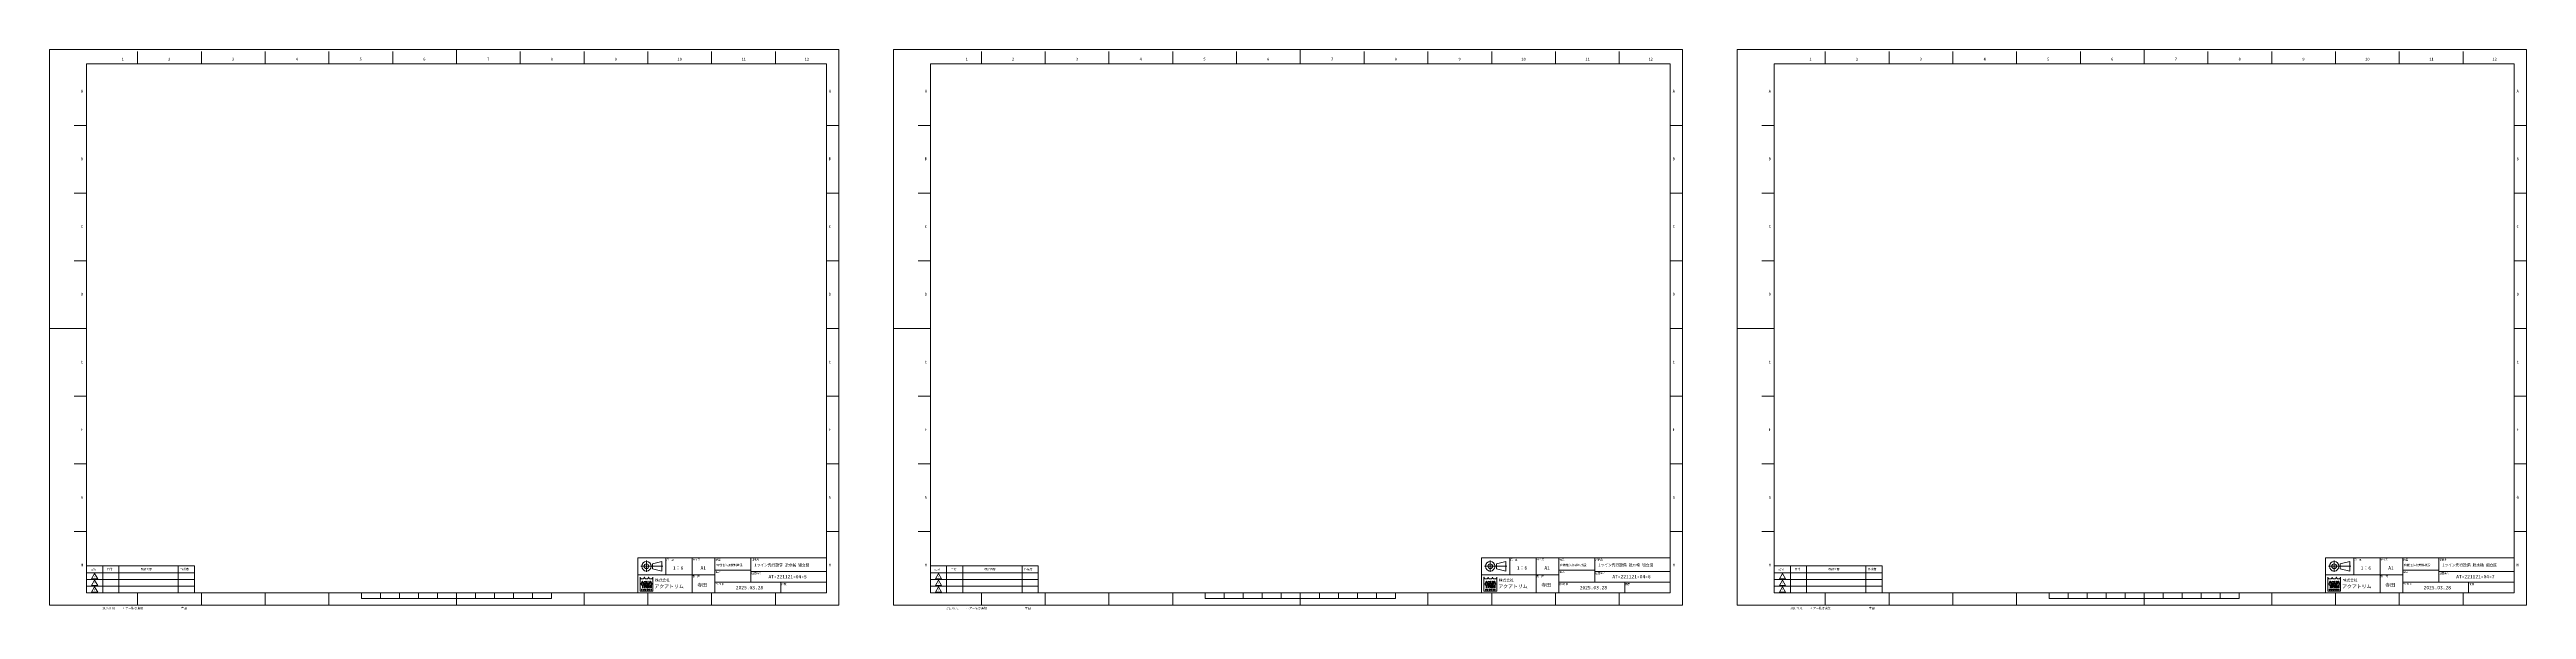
# Model space of a CAD drawing. Units: millimetres at full size. Extents: x -32787 to 32787, y -11878 to 14562.
# Drawn here: x 1551 to 17148, y -11517 to -7993 of the extents above; entities that cross this region are included whole.
import ezdxf
from ezdxf.enums import TextEntityAlignment as Align

# ---------------------------------------------------------------- set-up
doc = ezdxf.new("R2010")
doc.units = ezdxf.units.MM
doc.header["$LTSCALE"] = 9.6
doc.layers.add('0-0_90_FRAME', color=2, linetype='Continuous', lineweight=9)
doc.layers.add('0-1_91_BLANK', color=6, linetype='Continuous', lineweight=9)
doc.styles.add('ＭＳ ゴシック', font='')
doc.styles.add('ＭＳ Ｐゴシック', font='')
doc.styles.get('ＭＳ ゴシック').set_extended_font_data('MS Gothic')
doc.styles.get('ＭＳ Ｐゴシック').set_extended_font_data('MS PGothic')

msp = doc.modelspace()

# ---------------------------------------------------------------- linework, layer by layer
at = {"layer": '0-0_90_FRAME'}
for p, q in [((2105.718, -8082.643), (2105.718, -8004.871)), ((2507.318, -8082.643), (2507.318, -8004.871)), ((2908.919, -8082.643), (2908.919, -8004.871)), ((3310.519, -8082.643), (3310.519, -8004.871)), ((3712.119, -8082.643), (3712.119, -8004.871)), ((4515.32, -8082.643), (4515.32, -8004.871)), ((4916.921, -8082.643), (4916.921, -8004.871)), ((5318.521, -8082.643), (5318.521, -8004.871)), ((5720.122, -8082.643), (5720.122, -8004.871)), ((6121.722, -8082.643), (6121.722, -8004.871)), ((7419.381, -8082.643), (7419.381, -8004.871)), ((7820.982, -8082.643), (7820.982, -8004.871)), ((8222.582, -8082.643), (8222.582, -8004.871)), ((8624.183, -8082.643), (8624.183, -8004.871)), ((9025.783, -8082.643), (9025.783, -8004.871)), ((9828.984, -8082.643), (9828.984, -8004.871)), ((10230.584, -8082.643), (10230.584, -8004.871)), ((10632.185, -8082.643), (10632.185, -8004.871)), ((11033.785, -8082.643), (11033.785, -8004.871)), ((11435.386, -8082.643), (11435.386, -8004.871)), ((12733.045, -8082.643), (12733.045, -8004.871)), ((13134.645, -8082.643), (13134.645, -8004.871)), ((13536.246, -8082.643), (13536.246, -8004.871)), ((13937.846, -8082.643), (13937.846, -8004.871)), ((14339.447, -8082.643), (14339.447, -8004.871)), ((15142.647, -8082.643), (15142.647, -8004.871)), ((15544.248, -8082.643), (15544.248, -8004.871)), ((15945.848, -8082.643), (15945.848, -8004.871)), ((16347.449, -8082.643), (16347.449, -8004.871)), ((16749.049, -8082.643), (16749.049, -8004.871)), ((1784.541, -8469.855), (1706.769, -8469.855)), ((6520.671, -8469.855), (6442.899, -8469.855)), ((7098.204, -8469.855), (7020.433, -8469.855)), ((11834.334, -8469.855), (11756.563, -8469.855)), ((12411.868, -8469.855), (12334.096, -8469.855)), ((17147.998, -8469.855), (17070.226, -8469.855)), ((1784.541, -8895.838), (1706.769, -8895.838)), ((6520.671, -8895.838), (6442.899, -8895.838)), ((7098.204, -8895.838), (7020.433, -8895.838)), ((11834.334, -8895.838), (11756.563, -8895.838)), ((12411.868, -8895.838), (12334.096, -8895.838)), ((17147.998, -8895.838), (17070.226, -8895.838)), ((1784.541, -9321.821), (1706.769, -9321.821)), ((6520.671, -9321.821), (6442.899, -9321.821)), ((7098.204, -9321.821), (7020.433, -9321.821)), ((11834.334, -9321.821), (11756.563, -9321.821)), ((12411.868, -9321.821), (12334.096, -9321.821)), ((17147.998, -9321.821), (17070.226, -9321.821)), ((1784.541, -10173.788), (1706.769, -10173.788)), ((6520.671, -10173.788), (6442.899, -10173.788)), ((7098.204, -10173.788), (7020.433, -10173.788)), ((11834.334, -10173.788), (11756.563, -10173.788)), ((12411.868, -10173.788), (12334.096, -10173.788)), ((17147.998, -10173.788), (17070.226, -10173.788)), ((1784.541, -10599.771), (1706.769, -10599.771)), ((6520.671, -10599.771), (6442.899, -10599.771)), ((7098.204, -10599.771), (7020.433, -10599.771)), ((11834.334, -10599.771), (11756.563, -10599.771)), ((12411.868, -10599.771), (12334.096, -10599.771)), ((17147.998, -10599.771), (17070.226, -10599.771)), ((1784.541, -11025.754), (1706.769, -11025.754)), ((6520.671, -11025.754), (6442.899, -11025.754)), ((7098.204, -11025.754), (7020.433, -11025.754)), ((11834.334, -11025.754), (11756.563, -11025.754)), ((12411.868, -11025.754), (12334.096, -11025.754)), ((17147.998, -11025.754), (17070.226, -11025.754)), ((5275.718, -11357.055), (5275.718, -11356.963)), ((5275.718, -11357.055), (5279.167, -11357.055)), ((5278.211, -11360.898), (5293.965, -11360.898)), ((5278.211, -11360.898), (5278.211, -11363.587)), ((5278.211, -11363.587), (5283.974, -11363.587)), ((5279.167, -11357.055), (5284.556, -11341.923)), ((5281.048, -11351.99), (5282.087, -11349.07)), ((5281.048, -11351.99), (5288.141, -11351.99)), ((5282.087, -11349.07), (5287.101, -11349.07)), ((5282.963, -11337.843), (5286.149, -11337.843)), ((5284.359, -11380.11), (5284.359, -11363.972)), ((5284.359, -11380.11), (5287.817, -11380.11)), ((5287.101, -11349.07), (5284.556, -11341.923)), ((5293.393, -11356.963), (5286.149, -11337.843)), ((5287.817, -11380.11), (5287.817, -11363.972)), ((5288.201, -11363.587), (5293.965, -11363.587)), ((5292.574, -11346.297), (5292.574, -11348.602)), ((5293.393, -11357.055), (5293.393, -11356.963)), ((5293.965, -11360.898), (5293.965, -11363.587)), ((5295.776, -11346.523), (5295.776, -11348.367)), ((5296.155, -11360.898), (5296.155, -11380.11)), ((5296.155, -11360.898), (5304.992, -11360.898)), ((5299.613, -11363.587), (5305.453, -11363.587)), ((5299.728, -11371.005), (5299.728, -11368.316)), ((5299.728, -11368.316), (5305.453, -11368.316)), ((5299.728, -11371.005), (5303.501, -11371.005)), ((5302.156, -11351.962), (5303.858, -11350.155)), ((5302.156, -11351.962), (5303.725, -11353.489)), ((5303.858, -11350.155), (5310.974, -11356.019)), ((5304.927, -11371.968), (5307.852, -11380.11)), ((5305.909, -11351.754), (5308.385, -11353.794)), ((5306.079, -11355.78), (5308.751, -11358.38)), ((5307.046, -11346.523), (5307.046, -11348.367)), ((5307.852, -11380.11), (5311.579, -11380.11)), ((5308.268, -11371.849), (5311.579, -11379.956)), ((5308.751, -11358.38), (5310.974, -11356.019)), ((5310.249, -11346.297), (5310.249, -11348.602)), ((5311.579, -11379.956), (5311.579, -11380.11)), ((5312.025, -11349.297), (5312.025, -11337.843)), ((5315.483, -11337.843), (5312.025, -11337.843)), ((5314.493, -11360.898), (5318.719, -11360.898)), ((5314.493, -11360.898), (5314.493, -11363.587)), ((5314.493, -11380.11), (5314.493, -11377.42)), ((5314.877, -11377.036), (5314.877, -11363.972)), ((5315.483, -11348.602), (5315.483, -11337.843)), ((5318.335, -11377.036), (5318.335, -11363.972)), ((5318.719, -11360.898), (5318.719, -11363.587)), ((5320.67, -11357.055), (5319.517, -11357.055)), ((5322.181, -11360.898), (5327.199, -11360.898)), ((5330.058, -11380.11), (5325.636, -11366.661)), ((5331.787, -11374.851), (5327.199, -11360.898)), ((5327.968, -11357.055), (5327.968, -11356.963)), ((5327.968, -11357.055), (5331.417, -11357.055)), ((5328.163, -11349.297), (5328.163, -11337.843)), ((5330.058, -11380.11), (5333.516, -11380.11)), ((5331.417, -11357.055), (5336.806, -11341.923)), ((5331.787, -11374.851), (5336.375, -11360.898)), ((5333.298, -11351.99), (5334.337, -11349.07)), ((5333.298, -11351.99), (5340.391, -11351.99)), ((5333.516, -11380.11), (5337.938, -11366.661)), ((5334.337, -11349.07), (5339.351, -11349.07)), ((5335.213, -11337.843), (5338.399, -11337.843)), ((5341.396, -11360.898), (5336.375, -11360.898)), ((5339.351, -11349.07), (5336.806, -11341.923)), ((5345.643, -11356.963), (5338.399, -11337.843)), ((5345.643, -11357.055), (5345.643, -11356.963)), ((10589.382, -11357.055), (10589.382, -11356.963)), ((10589.382, -11357.055), (10592.831, -11357.055)), ((10591.874, -11360.898), (10607.628, -11360.898)), ((10591.874, -11360.898), (10591.874, -11363.587)), ((10591.874, -11363.587), (10597.638, -11363.587)), ((10592.831, -11357.055), (10598.219, -11341.923)), ((10594.711, -11351.99), (10595.751, -11349.07)), ((10594.711, -11351.99), (10601.804, -11351.99)), ((10595.751, -11349.07), (10600.764, -11349.07)), ((10596.626, -11337.843), (10599.812, -11337.843)), ((10598.022, -11380.11), (10598.022, -11363.972)), ((10598.022, -11380.11), (10601.48, -11380.11)), ((10600.764, -11349.07), (10598.219, -11341.923)), ((10607.057, -11356.963), (10599.812, -11337.843)), ((10601.48, -11380.11), (10601.48, -11363.972)), ((10601.865, -11363.587), (10607.628, -11363.587)), ((10606.237, -11346.297), (10606.237, -11348.602)), ((10607.057, -11357.055), (10607.057, -11356.963)), ((10607.628, -11360.898), (10607.628, -11363.587)), ((10609.44, -11346.523), (10609.44, -11348.367)), ((10609.818, -11360.898), (10609.818, -11380.11)), ((10609.818, -11360.898), (10618.656, -11360.898)), ((10613.276, -11363.587), (10619.117, -11363.587)), ((10613.392, -11371.005), (10613.392, -11368.316)), ((10613.392, -11368.316), (10619.117, -11368.316)), ((10613.392, -11371.005), (10617.165, -11371.005)), ((10615.82, -11351.962), (10617.522, -11350.155)), ((10615.82, -11351.962), (10617.388, -11353.489)), ((10617.522, -11350.155), (10624.638, -11356.019)), ((10618.59, -11371.968), (10621.515, -11380.11)), ((10619.573, -11351.754), (10622.049, -11353.794)), ((10619.743, -11355.78), (10622.414, -11358.38)), ((10620.71, -11346.523), (10620.71, -11348.367)), ((10621.515, -11380.11), (10625.242, -11380.11)), ((10621.932, -11371.849), (10625.242, -11379.956)), ((10622.414, -11358.38), (10624.638, -11356.019)), ((10623.912, -11346.297), (10623.912, -11348.602)), ((10625.242, -11379.956), (10625.242, -11380.11)), ((10625.688, -11349.297), (10625.688, -11337.843)), ((10629.147, -11337.843), (10625.688, -11337.843)), ((10628.156, -11360.898), (10632.383, -11360.898)), ((10628.156, -11360.898), (10628.156, -11363.587)), ((10628.156, -11380.11), (10628.156, -11377.42)), ((10628.54, -11377.036), (10628.54, -11363.972)), ((10629.147, -11348.602), (10629.147, -11337.843)), ((10631.999, -11377.036), (10631.999, -11363.972)), ((10632.383, -11360.898), (10632.383, -11363.587)), ((10634.334, -11357.055), (10633.181, -11357.055)), ((10635.845, -11360.898), (10640.863, -11360.898)), ((10643.722, -11380.11), (10639.3, -11366.661)), ((10645.451, -11374.851), (10640.863, -11360.898)), ((10641.632, -11357.055), (10641.632, -11356.963)), ((10641.632, -11357.055), (10645.081, -11357.055)), ((10641.826, -11349.297), (10641.826, -11337.843)), ((10643.722, -11380.11), (10647.18, -11380.11)), ((10645.081, -11357.055), (10650.469, -11341.923)), ((10645.451, -11374.851), (10650.039, -11360.898)), ((10646.961, -11351.99), (10648.001, -11349.07)), ((10646.961, -11351.99), (10654.054, -11351.99)), ((10647.18, -11380.11), (10651.602, -11366.661)), ((10648.001, -11349.07), (10653.014, -11349.07)), ((10648.876, -11337.843), (10652.062, -11337.843)), ((10655.06, -11360.898), (10650.039, -11360.898)), ((10653.014, -11349.07), (10650.469, -11341.923)), ((10659.307, -11356.963), (10652.062, -11337.843)), ((10659.307, -11357.055), (10659.307, -11356.963)), ((15903.045, -11357.055), (15903.045, -11356.963)), ((15903.045, -11357.055), (15906.494, -11357.055)), ((15905.538, -11360.898), (15921.292, -11360.898)), ((15905.538, -11360.898), (15905.538, -11363.587)), ((15905.538, -11363.587), (15911.301, -11363.587)), ((15906.494, -11357.055), (15911.883, -11341.923)), ((15908.375, -11351.99), (15909.414, -11349.07)), ((15908.375, -11351.99), (15915.468, -11351.99)), ((15909.414, -11349.07), (15914.428, -11349.07)), ((15910.29, -11337.843), (15913.476, -11337.843)), ((15911.686, -11380.11), (15911.686, -11363.972)), ((15911.686, -11380.11), (15915.144, -11380.11)), ((15914.428, -11349.07), (15911.883, -11341.923)), ((15920.72, -11356.963), (15913.476, -11337.843)), ((15915.144, -11380.11), (15915.144, -11363.972)), ((15915.528, -11363.587), (15921.292, -11363.587)), ((15919.901, -11346.297), (15919.901, -11348.602)), ((15920.72, -11357.055), (15920.72, -11356.963)), ((15921.292, -11360.898), (15921.292, -11363.587)), ((15923.103, -11346.523), (15923.103, -11348.367)), ((15923.482, -11360.898), (15923.482, -11380.11)), ((15923.482, -11360.898), (15932.319, -11360.898)), ((15926.94, -11363.587), (15932.78, -11363.587)), ((15927.055, -11371.005), (15927.055, -11368.316)), ((15927.055, -11368.316), (15932.78, -11368.316)), ((15927.055, -11371.005), (15930.828, -11371.005)), ((15929.483, -11351.962), (15931.185, -11350.155)), ((15929.483, -11351.962), (15931.052, -11353.489)), ((15931.185, -11350.155), (15938.301, -11356.019)), ((15932.254, -11371.968), (15935.179, -11380.11)), ((15933.236, -11351.754), (15935.712, -11353.794)), ((15933.406, -11355.78), (15936.078, -11358.38)), ((15934.373, -11346.523), (15934.373, -11348.367)), ((15935.179, -11380.11), (15938.906, -11380.11)), ((15935.595, -11371.849), (15938.906, -11379.956)), ((15936.078, -11358.38), (15938.301, -11356.019)), ((15937.576, -11346.297), (15937.576, -11348.602)), ((15938.906, -11379.956), (15938.906, -11380.11)), ((15939.352, -11349.297), (15939.352, -11337.843)), ((15942.81, -11337.843), (15939.352, -11337.843)), ((15941.82, -11360.898), (15946.046, -11360.898)), ((15941.82, -11360.898), (15941.82, -11363.587)), ((15941.82, -11380.11), (15941.82, -11377.42)), ((15942.204, -11377.036), (15942.204, -11363.972)), ((15942.81, -11348.602), (15942.81, -11337.843)), ((15945.662, -11377.036), (15945.662, -11363.972)), ((15946.046, -11360.898), (15946.046, -11363.587)), ((15947.997, -11357.055), (15946.845, -11357.055)), ((15949.508, -11360.898), (15954.526, -11360.898)), ((15957.385, -11380.11), (15952.963, -11366.661)), ((15959.114, -11374.851), (15954.526, -11360.898)), ((15955.295, -11357.055), (15955.295, -11356.963)), ((15955.295, -11357.055), (15958.744, -11357.055)), ((15955.49, -11349.297), (15955.49, -11337.843)), ((15957.385, -11380.11), (15960.843, -11380.11)), ((15958.744, -11357.055), (15964.133, -11341.923)), ((15959.114, -11374.851), (15963.702, -11360.898)), ((15960.625, -11351.99), (15961.664, -11349.07)), ((15960.625, -11351.99), (15967.718, -11351.99)), ((15960.843, -11380.11), (15965.265, -11366.661)), ((15961.664, -11349.07), (15966.678, -11349.07)), ((15962.54, -11337.843), (15965.726, -11337.843)), ((15968.723, -11360.898), (15963.702, -11360.898)), ((15966.678, -11349.07), (15964.133, -11341.923)), ((15972.97, -11356.963), (15965.726, -11337.843)), ((15972.97, -11357.055), (15972.97, -11356.963)), ((2105.718, -11490.39), (2105.718, -11412.966)), ((2507.318, -11490.39), (2507.318, -11412.966)), ((2908.919, -11490.39), (2908.919, -11412.966)), ((3310.519, -11490.39), (3310.519, -11412.966)), ((4916.921, -11490.39), (4916.921, -11412.966)), ((5279.173, -11390.171), (5279.173, -11394.782)), ((5290.7, -11390.171), (5290.7, -11394.782)), ((5302.227, -11390.171), (5302.227, -11394.782)), ((5313.755, -11390.171), (5313.755, -11394.782)), ((5318.521, -11490.39), (5318.521, -11412.966)), ((5325.282, -11390.171), (5325.282, -11394.782)), ((5341.42, -11390.171), (5341.42, -11394.782)), ((5720.122, -11490.39), (5720.122, -11412.966)), ((6121.722, -11490.39), (6121.722, -11412.966)), ((7419.381, -11490.39), (7419.381, -11412.966)), ((7820.982, -11490.39), (7820.982, -11412.966)), ((8222.582, -11490.39), (8222.582, -11412.966)), ((8624.183, -11490.39), (8624.183, -11412.966)), ((10230.584, -11490.39), (10230.584, -11412.966)), ((10592.837, -11390.171), (10592.837, -11394.782)), ((10604.364, -11390.171), (10604.364, -11394.782)), ((10615.891, -11390.171), (10615.891, -11394.782)), ((10627.418, -11390.171), (10627.418, -11394.782)), ((10632.185, -11490.39), (10632.185, -11412.966)), ((10638.945, -11390.171), (10638.945, -11394.782)), ((10655.083, -11390.171), (10655.083, -11394.782)), ((11033.785, -11490.39), (11033.785, -11412.966)), ((11435.386, -11490.39), (11435.386, -11412.966)), ((12733.045, -11490.39), (12733.045, -11412.966)), ((13134.645, -11490.39), (13134.645, -11412.966)), ((13536.246, -11490.39), (13536.246, -11412.966)), ((13937.846, -11490.39), (13937.846, -11412.966)), ((15544.248, -11490.39), (15544.248, -11412.966)), ((15906.5, -11390.171), (15906.5, -11394.782)), ((15918.027, -11390.171), (15918.027, -11394.782)), ((15929.554, -11390.171), (15929.554, -11394.782)), ((15941.082, -11390.171), (15941.082, -11394.782)), ((15945.848, -11490.39), (15945.848, -11412.966)), ((15952.609, -11390.171), (15952.609, -11394.782)), ((15968.747, -11390.171), (15968.747, -11394.782)), ((16347.449, -11490.39), (16347.449, -11412.966)), ((16749.049, -11490.39), (16749.049, -11412.966))]:
    msp.add_line(p, q, dxfattribs=at)
at = {"layer": '0-0_90_FRAME', "color": 6}
for p, q in [((4113.72, -7992.871), (4113.72, -8082.643)), ((9427.383, -7992.871), (9427.383, -8082.643)), ((14741.047, -7992.871), (14741.047, -8082.643)), ((1551.465, -9747.805), (1784.541, -9747.805)), ((6520.671, -9747.805), (6442.899, -9747.805)), ((6865.129, -9747.805), (7098.204, -9747.805)), ((11834.334, -9747.805), (11756.563, -9747.805)), ((12178.792, -9747.805), (12411.868, -9747.805)), ((17147.998, -9747.805), (17070.226, -9747.805)), ((3515.477, -11448.861), (3515.477, -11412.966)), ((3515.477, -11448.861), (4711.963, -11448.861)), ((3635.126, -11448.861), (3635.126, -11412.966)), ((3754.774, -11448.861), (3754.774, -11412.966)), ((3874.423, -11448.861), (3874.423, -11412.966)), ((3994.071, -11448.861), (3994.071, -11412.966)), ((4113.72, -11490.39), (4113.72, -11412.966)), ((4233.368, -11448.861), (4233.368, -11412.966)), ((4353.017, -11448.861), (4353.017, -11412.966)), ((4472.666, -11448.861), (4472.666, -11412.966)), ((4592.314, -11448.861), (4592.314, -11412.966)), ((4711.963, -11448.861), (4711.963, -11412.966)), ((8829.141, -11448.861), (8829.141, -11412.966)), ((8829.141, -11448.861), (10025.626, -11448.861)), ((8948.789, -11448.861), (8948.789, -11412.966)), ((9068.438, -11448.861), (9068.438, -11412.966)), ((9188.086, -11448.861), (9188.086, -11412.966)), ((9307.735, -11448.861), (9307.735, -11412.966)), ((9427.383, -11490.39), (9427.383, -11412.966)), ((9547.032, -11448.861), (9547.032, -11412.966)), ((9666.681, -11448.861), (9666.681, -11412.966)), ((9786.329, -11448.861), (9786.329, -11412.966)), ((9905.978, -11448.861), (9905.978, -11412.966)), ((10025.626, -11448.861), (10025.626, -11412.966)), ((14142.804, -11448.861), (14142.804, -11412.966)), ((14142.804, -11448.861), (15339.29, -11448.861)), ((14262.453, -11448.861), (14262.453, -11412.966)), ((14382.101, -11448.861), (14382.101, -11412.966)), ((14501.75, -11448.861), (14501.75, -11412.966)), ((14621.398, -11448.861), (14621.398, -11412.966)), ((14741.047, -11490.39), (14741.047, -11412.966)), ((14860.696, -11448.861), (14860.696, -11412.966)), ((14980.344, -11448.861), (14980.344, -11412.966)), ((15099.993, -11448.861), (15099.993, -11412.966)), ((15219.641, -11448.861), (15219.641, -11412.966)), ((15339.29, -11448.861), (15339.29, -11412.966))]:
    msp.add_line(p, q, dxfattribs=at)
at = {"layer": '0-0_90_FRAME', "color": 134}
for p, q in [((5309.844, -11281.013), (5309.844, -11209.733)), ((5433.099, -11298.409), (5433.099, -11192.338)), ((5598.57, -11412.966), (5598.57, -11192.338)), ((5741.542, -11412.966), (5741.542, -11192.338)), ((5968.113, -11192.338), (5968.113, -11345.08)), ((10623.508, -11281.013), (10623.508, -11209.733)), ((10746.763, -11298.409), (10746.763, -11192.338)), ((10912.234, -11412.966), (10912.234, -11192.338)), ((11055.205, -11412.966), (11055.205, -11192.338)), ((11281.777, -11192.338), (11281.777, -11345.08)), ((15937.171, -11281.013), (15937.171, -11209.733)), ((16060.426, -11298.409), (16060.426, -11192.338)), ((16225.897, -11412.966), (16225.897, -11192.338)), ((16368.869, -11412.966), (16368.869, -11192.338)), ((16595.44, -11192.338), (16595.44, -11345.08)), ((1784.541, -11285.68), (2463.398, -11285.68)), ((1784.541, -11328.109), (2463.398, -11328.109)), ((1784.541, -11370.538), (2463.398, -11370.538)), ((1886.369, -11412.966), (1886.369, -11243.252)), ((1988.198, -11412.966), (1988.198, -11243.252)), ((2361.569, -11412.966), (2361.569, -11243.252)), ((5741.542, -11298.409), (5254.899, -11298.409)), ((5274.204, -11245.373), (5413.794, -11245.373)), ((5741.542, -11268.709), (5968.113, -11268.709)), ((5741.542, -11345.08), (6442.899, -11345.08)), ((5968.113, -11277.195), (6442.899, -11277.195)), ((6156.356, -11345.08), (6156.356, -11412.966)), ((7098.204, -11285.68), (7777.062, -11285.68)), ((7098.204, -11328.109), (7777.062, -11328.109)), ((7098.204, -11370.538), (7777.062, -11370.538)), ((7200.033, -11412.966), (7200.033, -11243.252)), ((7301.862, -11412.966), (7301.862, -11243.252)), ((7675.233, -11412.966), (7675.233, -11243.252)), ((11055.205, -11298.409), (10568.563, -11298.409)), ((10587.868, -11245.373), (10727.458, -11245.373)), ((11055.205, -11268.709), (11281.777, -11268.709)), ((11055.205, -11345.08), (11756.563, -11345.08)), ((11281.777, -11277.195), (11756.563, -11277.195)), ((11470.02, -11345.08), (11470.02, -11412.966)), ((12411.868, -11285.68), (13090.725, -11285.68)), ((12411.868, -11328.109), (13090.725, -11328.109)), ((12411.868, -11370.538), (13090.725, -11370.538)), ((12513.696, -11412.966), (12513.696, -11243.252)), ((12615.525, -11412.966), (12615.525, -11243.252)), ((12988.896, -11412.966), (12988.896, -11243.252)), ((16368.869, -11298.409), (15882.226, -11298.409)), ((15901.531, -11245.373), (16041.121, -11245.373)), ((16368.869, -11268.709), (16595.44, -11268.709)), ((16368.869, -11345.08), (17070.226, -11345.08)), ((16595.44, -11277.195), (17070.226, -11277.195)), ((16783.683, -11345.08), (16783.683, -11412.966))]:
    msp.add_line(p, q, dxfattribs=at)
at = {"layer": '0-0_90_FRAME', "color": 6}
for points in [[(1784.541, -11412.966), (6442.899, -11412.966), (6442.899, -8082.643), (1784.541, -8082.643)], [(7098.204, -11412.966), (11756.563, -11412.966), (11756.563, -8082.643), (7098.204, -8082.643)], [(12411.868, -11412.966), (17070.226, -11412.966), (17070.226, -8082.643), (12411.868, -8082.643)]]:
    msp.add_lwpolyline(points, close=True, dxfattribs=at)
at = {"layer": '0-0_90_FRAME', "color": 134}
for points in [[(5254.899, -11412.966), (6442.899, -11412.966), (6442.899, -11192.338), (5254.899, -11192.338)], [(5348.454, -11230.523), (5407.854, -11215.673), (5407.854, -11275.073), (5348.454, -11260.223)], [(10568.563, -11412.966), (11756.563, -11412.966), (11756.563, -11192.338), (10568.563, -11192.338)], [(10662.118, -11230.523), (10721.518, -11215.673), (10721.518, -11275.073), (10662.118, -11260.223)], [(15882.226, -11412.966), (17070.226, -11412.966), (17070.226, -11192.338), (15882.226, -11192.338)], [(15975.781, -11230.523), (16035.181, -11215.673), (16035.181, -11275.073), (15975.781, -11260.223)], [(1784.541, -11412.966), (2463.398, -11412.966), (2463.398, -11243.252), (1784.541, -11243.252)], [(1816.362, -11323.603), (1835.455, -11290.533), (1854.548, -11323.603)], [(1816.362, -11366.031), (1835.455, -11332.961), (1854.548, -11366.031)], [(1816.362, -11408.46), (1835.455, -11375.39), (1854.548, -11408.46)], [(7098.204, -11412.966), (7777.062, -11412.966), (7777.062, -11243.252), (7098.204, -11243.252)], [(7130.026, -11323.603), (7149.119, -11290.533), (7168.212, -11323.603)], [(7130.026, -11366.031), (7149.119, -11332.961), (7168.212, -11366.031)], [(7130.026, -11408.46), (7149.119, -11375.39), (7168.212, -11408.46)], [(12411.868, -11412.966), (13090.725, -11412.966), (13090.725, -11243.252), (12411.868, -11243.252)], [(12443.689, -11323.603), (12462.782, -11290.533), (12481.875, -11323.603)], [(12443.689, -11366.031), (12462.782, -11332.961), (12481.875, -11366.031)], [(12443.689, -11408.46), (12462.782, -11375.39), (12481.875, -11408.46)]]:
    msp.add_lwpolyline(points, close=True, dxfattribs=at)
at = {"layer": '0-0_90_FRAME'}
for points in [[(5350.641, -11312.939), (5350.641, -11401.698), (5269.951, -11401.698), (5269.951, -11312.939)], [(5275.718, -11357.055), (5275.718, -11356.963), (5282.963, -11337.843)], [(5293.393, -11357.055), (5289.944, -11357.055), (5288.141, -11351.99)], [(5296.155, -11380.11), (5299.613, -11380.11), (5299.613, -11363.587)], [(5314.493, -11380.11), (5318.719, -11380.11), (5318.719, -11377.42)], [(5322.181, -11360.898), (5322.181, -11380.11), (5325.639, -11380.11), (5325.636, -11366.661)], [(5324.705, -11348.602), (5324.705, -11337.843), (5328.163, -11337.843)], [(5327.968, -11357.055), (5327.968, -11356.963), (5335.213, -11337.843)], [(5337.938, -11366.661), (5337.938, -11380.11), (5341.396, -11380.11), (5341.396, -11360.898)], [(5345.643, -11357.055), (5342.194, -11357.055), (5340.391, -11351.99)], [(10664.305, -11312.939), (10664.305, -11401.698), (10583.615, -11401.698), (10583.615, -11312.939)], [(10589.382, -11357.055), (10589.382, -11356.963), (10596.626, -11337.843)], [(10607.057, -11357.055), (10603.608, -11357.055), (10601.804, -11351.99)], [(10609.818, -11380.11), (10613.276, -11380.11), (10613.276, -11363.587)], [(10628.156, -11380.11), (10632.383, -11380.11), (10632.383, -11377.42)], [(10635.845, -11360.898), (10635.845, -11380.11), (10639.303, -11380.11), (10639.3, -11366.661)], [(10638.368, -11348.602), (10638.368, -11337.843), (10641.826, -11337.843)], [(10641.632, -11357.055), (10641.632, -11356.963), (10648.876, -11337.843)], [(10651.602, -11366.661), (10651.602, -11380.11), (10655.06, -11380.11), (10655.06, -11360.898)], [(10659.307, -11357.055), (10655.858, -11357.055), (10654.054, -11351.99)], [(15977.968, -11312.939), (15977.968, -11401.698), (15897.278, -11401.698), (15897.278, -11312.939)], [(15903.045, -11357.055), (15903.045, -11356.963), (15910.29, -11337.843)], [(15920.72, -11357.055), (15917.271, -11357.055), (15915.468, -11351.99)], [(15923.482, -11380.11), (15926.94, -11380.11), (15926.94, -11363.587)], [(15941.82, -11380.11), (15946.046, -11380.11), (15946.046, -11377.42)], [(15949.508, -11360.898), (15949.508, -11380.11), (15952.966, -11380.11), (15952.963, -11366.661)], [(15952.032, -11348.602), (15952.032, -11337.843), (15955.49, -11337.843)], [(15955.295, -11357.055), (15955.295, -11356.963), (15962.54, -11337.843)], [(15965.265, -11366.661), (15965.265, -11380.11), (15968.723, -11380.11), (15968.723, -11360.898)], [(15972.97, -11357.055), (15969.521, -11357.055), (15967.718, -11351.99)], [(5279.173, -11390.171), (5283.784, -11390.171), (5283.784, -11394.782), (5279.173, -11394.782)], [(5290.7, -11390.171), (5295.311, -11390.171), (5295.311, -11394.782), (5290.7, -11394.782)], [(5302.227, -11390.171), (5306.838, -11390.171), (5306.838, -11394.782), (5302.227, -11394.782)], [(5313.755, -11390.171), (5318.365, -11390.171), (5318.365, -11394.782), (5313.755, -11394.782)], [(5325.282, -11390.171), (5329.893, -11390.171), (5329.893, -11394.782), (5325.282, -11394.782)], [(5341.42, -11390.171), (5336.809, -11390.171), (5336.809, -11394.782), (5341.42, -11394.782)], [(10592.837, -11390.171), (10597.447, -11390.171), (10597.447, -11394.782), (10592.837, -11394.782)], [(10604.364, -11390.171), (10608.975, -11390.171), (10608.975, -11394.782), (10604.364, -11394.782)], [(10615.891, -11390.171), (10620.502, -11390.171), (10620.502, -11394.782), (10615.891, -11394.782)], [(10627.418, -11390.171), (10632.029, -11390.171), (10632.029, -11394.782), (10627.418, -11394.782)], [(10638.945, -11390.171), (10643.556, -11390.171), (10643.556, -11394.782), (10638.945, -11394.782)], [(10655.083, -11390.171), (10650.472, -11390.171), (10650.472, -11394.782), (10655.083, -11394.782)], [(15906.5, -11390.171), (15911.111, -11390.171), (15911.111, -11394.782), (15906.5, -11394.782)], [(15918.027, -11390.171), (15922.638, -11390.171), (15922.638, -11394.782), (15918.027, -11394.782)], [(15929.554, -11390.171), (15934.165, -11390.171), (15934.165, -11394.782), (15929.554, -11394.782)], [(15941.082, -11390.171), (15945.692, -11390.171), (15945.692, -11394.782), (15941.082, -11394.782)], [(15952.609, -11390.171), (15957.22, -11390.171), (15957.22, -11394.782), (15952.609, -11394.782)], [(15968.747, -11390.171), (15964.136, -11390.171), (15964.136, -11394.782), (15968.747, -11394.782)]]:
    msp.add_lwpolyline(points, dxfattribs=at)
at = {"layer": '0-0_90_FRAME', "color": 134}
for centre, radius in [((5309.844, -11245.373), 29.7), ((10623.508, -11245.373), 29.7), ((15937.171, -11245.373), 29.7), ((5309.844, -11245.373), 14.85), ((10623.508, -11245.373), 14.85), ((15937.171, -11245.373), 14.85)]:
    msp.add_circle(centre, radius, dxfattribs=at)
at = {"layer": '0-0_90_FRAME'}
for centre, radius, start, end in [((5269.951, -11313.324), 0.384, 0, 90), ((5283.974, -11363.972), 0.384, 0, 90), ((5288.201, -11363.972), 0.384, 90, 180), ((5296.848, -11313.324), 0.384, 0, 180), ((5296.848, -11313.324), 0.384, 0, 90), ((5303.501, -11372.542), 1.537, 21.9283, 90), ((5305.371, -11365.952), 2.366, 271.99706, 88.00294), ((5305.943, -11372.801), 2.512, 22.27295, 58.55311), ((5320.148, -11348.95), 8.13, 182.45003, 265.55526), ((5314.493, -11363.972), 0.384, 0, 90), ((5314.493, -11377.036), 0.384, 270, 0), ((5322.342, -11348.692), 6.86, 179.25279, 218.96457), ((5320.094, -11347.403), 6.396, 241.15773, 298.84227), ((5318.719, -11363.972), 0.384, 90, 180), ((5318.719, -11377.036), 0.384, 180, 270), ((5320.04, -11348.95), 8.13, 274.44474, 357.54997), ((5317.845, -11348.692), 6.86, 321.03543, 0.74721), ((5323.745, -11313.324), 0.384, 0, 180), ((5350.641, -11313.324), 0.384, 90, 180), ((10583.615, -11313.324), 0.384, 0, 90), ((10597.638, -11363.972), 0.384, 0, 90), ((10601.865, -11363.972), 0.384, 90, 180), ((10610.512, -11313.324), 0.384, 0, 180), ((10610.512, -11313.324), 0.384, 0, 90), ((10617.165, -11372.542), 1.537, 21.9283, 90), ((10619.034, -11365.952), 2.366, 271.99706, 88.00294), ((10619.607, -11372.801), 2.512, 22.27295, 58.55311), ((10633.811, -11348.95), 8.13, 182.45003, 265.55526), ((10628.156, -11363.972), 0.384, 0, 90), ((10628.156, -11377.036), 0.384, 270, 0), ((10636.006, -11348.692), 6.86, 179.25279, 218.96457), ((10633.757, -11347.403), 6.396, 241.15773, 298.84227), ((10632.383, -11363.972), 0.384, 90, 180), ((10632.383, -11377.036), 0.384, 180, 270), ((10633.704, -11348.95), 8.13, 274.44474, 357.54997), ((10631.509, -11348.692), 6.86, 321.03543, 0.74721), ((10637.408, -11313.324), 0.384, 0, 180), ((10664.305, -11313.324), 0.384, 90, 180), ((15897.278, -11313.324), 0.384, 0, 90), ((15911.301, -11363.972), 0.384, 0, 90), ((15915.528, -11363.972), 0.384, 90, 180), ((15924.175, -11313.324), 0.384, 0, 180), ((15924.175, -11313.324), 0.384, 0, 90), ((15930.828, -11372.542), 1.537, 21.9283, 90), ((15932.698, -11365.952), 2.366, 271.99706, 88.00294), ((15933.27, -11372.801), 2.512, 22.27295, 58.55311), ((15947.475, -11348.95), 8.13, 182.45003, 265.55526), ((15941.82, -11363.972), 0.384, 0, 90), ((15941.82, -11377.036), 0.384, 270, 0), ((15949.669, -11348.692), 6.86, 179.25279, 218.96457), ((15947.421, -11347.403), 6.396, 241.15773, 298.84227), ((15946.046, -11363.972), 0.384, 90, 180), ((15946.046, -11377.036), 0.384, 180, 270), ((15947.367, -11348.95), 8.13, 274.44474, 357.54997), ((15945.172, -11348.692), 6.86, 321.03543, 0.74721), ((15951.072, -11313.324), 0.384, 0, 180), ((15977.968, -11313.324), 0.384, 90, 180)]:
    msp.add_arc(centre, radius, start, end, dxfattribs=at)
for centre, major_axis, ratio, start_param, end_param in [((5283.4, -11313.324), (-13.064, 0), 0.882353, 6.283185307, 9.424777961), ((5301.411, -11346.297), (-8.837, 0), 0.956522, 3.141592654, 6.283185307), ((5301.411, -11348.602), (-8.837, 0), 0.956522, 6.283185307, 8.410455863), ((5301.411, -11346.523), (5.635, 0), 0.994718, 6.283185307, 9.424777961), ((5301.411, -11348.376), (5.635, 0), 0.995036, 3.141592654, 5.135492593), ((5310.296, -11313.324), (-13.064, 0), 0.882353, 6.283185307, 9.424777961), ((5304.992, -11365.952), (-6.202, 0), 0.81482, 1.944069453, 4.71238898), ((5301.411, -11348.376), (5.635, 0), 0.995036, 5.636667124, 6.283185307), ((5301.411, -11348.602), (-8.837, 0), 0.956522, 2.48020459, 3.141592654), ((5337.193, -11313.324), (-13.064, 0), 0.882353, 6.283185307, 9.424777961), ((10597.063, -11313.324), (-13.064, 0), 0.882353, 6.283185307, 9.424777961), ((10615.075, -11346.297), (-8.837, 0), 0.956522, 3.141592654, 6.283185307), ((10615.075, -11348.602), (-8.837, 0), 0.956522, 6.283185307, 8.410455863), ((10615.075, -11346.523), (5.635, 0), 0.994718, 6.283185307, 9.424777961), ((10615.075, -11348.376), (5.635, 0), 0.995036, 3.141592654, 5.135492593), ((10623.96, -11313.324), (-13.064, 0), 0.882353, 6.283185307, 9.424777961), ((10618.656, -11365.952), (-6.202, 0), 0.81482, 1.944069453, 4.71238898), ((10615.075, -11348.376), (5.635, 0), 0.995036, 5.636667124, 6.283185307), ((10615.075, -11348.602), (-8.837, 0), 0.956522, 2.48020459, 3.141592654), ((10650.857, -11313.324), (-13.064, 0), 0.882353, 6.283185307, 9.424777961), ((15910.727, -11313.324), (-13.064, 0), 0.882353, 6.283185307, 9.424777961), ((15928.738, -11346.297), (-8.837, 0), 0.956522, 3.141592654, 6.283185307), ((15928.738, -11348.602), (-8.837, 0), 0.956522, 6.283185307, 8.410455863), ((15928.738, -11346.523), (5.635, 0), 0.994718, 6.283185307, 9.424777961), ((15928.738, -11348.376), (5.635, 0), 0.995036, 3.141592654, 5.135492593), ((15937.623, -11313.324), (-13.064, 0), 0.882353, 6.283185307, 9.424777961), ((15932.319, -11365.952), (-6.202, 0), 0.81482, 1.944069453, 4.71238898), ((15928.738, -11348.376), (5.635, 0), 0.995036, 5.636667124, 6.283185307), ((15928.738, -11348.602), (-8.837, 0), 0.956522, 2.48020459, 3.141592654), ((15964.52, -11313.324), (-13.064, 0), 0.882353, 6.283185307, 9.424777961)]:
    msp.add_ellipse(centre, major_axis=major_axis, ratio=ratio, start_param=start_param, end_param=end_param, dxfattribs=at)
at = {"layer": '0-1_91_BLANK'}
for points in [[(1551.465, -11490.39), (6520.671, -11490.39), (6520.671, -7992.871), (1551.465, -7992.871)], [(6865.129, -11490.39), (11834.334, -11490.39), (11834.334, -7992.871), (6865.129, -7992.871)], [(12178.792, -11490.39), (17147.998, -11490.39), (17147.998, -7992.871), (12178.792, -7992.871)]]:
    msp.add_lwpolyline(points, close=True, dxfattribs=at)

# ---------------------------------------------------------------- texts
at = {"layer": '0-0_90_FRAME', "color": 134}
for s, height, style, p in [('1', 17.6, 'ＭＳ ゴシック', (2005.726, -8067.153)), ('2', 17.6, 'ＭＳ ゴシック', (2298.518, -8067.153)), ('3', 17.6, 'ＭＳ ゴシック', (2700.118, -8067.153)), ('4', 17.6, 'ＭＳ ゴシック', (3101.719, -8067.153)), ('5', 17.6, 'ＭＳ ゴシック', (3503.319, -8067.153)), ('6', 17.6, 'ＭＳ ゴシック', (3904.92, -8067.153)), ('7', 17.6, 'ＭＳ ゴシック', (4306.52, -8067.153)), ('8', 17.6, 'ＭＳ ゴシック', (4708.121, -8067.153)), ('9', 17.6, 'ＭＳ ゴシック', (5109.721, -8067.153)), ('10', 17.6, 'ＭＳ ゴシック', (5505.321, -8067.153)), ('11', 17.6, 'ＭＳ ゴシック', (5908.922, -8067.153)), ('12', 17.6, 'ＭＳ ゴシック', (6306.522, -8067.153)), ('1', 17.6, 'ＭＳ ゴシック', (7319.389, -8067.153)), ('2', 17.6, 'ＭＳ ゴシック', (7612.182, -8067.153)), ('3', 17.6, 'ＭＳ ゴシック', (8013.782, -8067.153)), ('4', 17.6, 'ＭＳ ゴシック', (8415.382, -8067.153)), ('5', 17.6, 'ＭＳ ゴシック', (8816.983, -8067.153)), ('6', 17.6, 'ＭＳ ゴシック', (9218.583, -8067.153)), ('7', 17.6, 'ＭＳ ゴシック', (9620.184, -8067.153)), ('8', 17.6, 'ＭＳ ゴシック', (10021.784, -8067.153)), ('9', 17.6, 'ＭＳ ゴシック', (10423.385, -8067.153)), ('10', 17.6, 'ＭＳ ゴシック', (10818.985, -8067.153)), ('11', 17.6, 'ＭＳ ゴシック', (11222.585, -8067.153)), ('12', 17.6, 'ＭＳ ゴシック', (11620.186, -8067.153)), ('1', 17.6, 'ＭＳ ゴシック', (12633.053, -8067.153)), ('2', 17.6, 'ＭＳ ゴシック', (12925.845, -8067.153)), ('3', 17.6, 'ＭＳ ゴシック', (13327.445, -8067.153)), ('4', 17.6, 'ＭＳ ゴシック', (13729.046, -8067.153)), ('5', 17.6, 'ＭＳ ゴシック', (14130.646, -8067.153)), ('6', 17.6, 'ＭＳ ゴシック', (14532.247, -8067.153)), ('7', 17.6, 'ＭＳ ゴシック', (14933.847, -8067.153)), ('8', 17.6, 'ＭＳ ゴシック', (15335.448, -8067.153)), ('9', 17.6, 'ＭＳ ゴシック', (15737.048, -8067.153)), ('10', 17.6, 'ＭＳ ゴシック', (16132.648, -8067.153)), ('11', 17.6, 'ＭＳ ゴシック', (16536.249, -8067.153)), ('12', 17.6, 'ＭＳ ゴシック', (16933.849, -8067.153)), ('A', 17.6, 'ＭＳ ゴシック', (1749.209, -8268.863)), ('A', 17.6, 'ＭＳ ゴシック', (6458.36, -8268.863)), ('A', 17.6, 'ＭＳ ゴシック', (7062.873, -8268.863)), ('A', 17.6, 'ＭＳ ゴシック', (11772.023, -8268.863)), ('A', 17.6, 'ＭＳ ゴシック', (12376.537, -8268.863)), ('A', 17.6, 'ＭＳ ゴシック', (17085.687, -8268.863)), ('B', 17.6, 'ＭＳ ゴシック', (1749.209, -8694.846)), ('B', 17.6, 'ＭＳ ゴシック', (6458.36, -8694.846)), ('B', 17.6, 'ＭＳ ゴシック', (7062.873, -8694.846)), ('B', 17.6, 'ＭＳ ゴシック', (11772.023, -8694.846)), ('B', 17.6, 'ＭＳ ゴシック', (12376.537, -8694.846)), ('B', 17.6, 'ＭＳ ゴシック', (17085.687, -8694.846)), ('C', 17.6, 'ＭＳ ゴシック', (1749.209, -9120.83)), ('C', 17.6, 'ＭＳ ゴシック', (6458.36, -9120.83)), ('C', 17.6, 'ＭＳ ゴシック', (7062.873, -9120.83)), ('C', 17.6, 'ＭＳ ゴシック', (11772.023, -9120.83)), ('C', 17.6, 'ＭＳ ゴシック', (12376.537, -9120.83)), ('C', 17.6, 'ＭＳ ゴシック', (17085.687, -9120.83)), ('D', 17.6, 'ＭＳ ゴシック', (1749.209, -9546.813)), ('D', 17.6, 'ＭＳ ゴシック', (6458.36, -9546.813)), ('D', 17.6, 'ＭＳ ゴシック', (7062.873, -9546.813)), ('D', 17.6, 'ＭＳ ゴシック', (11772.023, -9546.813)), ('D', 17.6, 'ＭＳ ゴシック', (12376.537, -9546.813)), ('D', 17.6, 'ＭＳ ゴシック', (17085.687, -9546.813)), ('E', 17.6, 'ＭＳ ゴシック', (1749.209, -9972.796)), ('E', 17.6, 'ＭＳ ゴシック', (6458.36, -9972.796)), ('E', 17.6, 'ＭＳ ゴシック', (7062.873, -9972.796)), ('E', 17.6, 'ＭＳ ゴシック', (11772.023, -9972.796)), ('E', 17.6, 'ＭＳ ゴシック', (12376.537, -9972.796)), ('E', 17.6, 'ＭＳ ゴシック', (17085.687, -9972.796)), ('F', 17.6, 'ＭＳ ゴシック', (1749.209, -10398.779)), ('F', 17.6, 'ＭＳ ゴシック', (6458.36, -10398.779)), ('F', 17.6, 'ＭＳ ゴシック', (7062.873, -10398.779)), ('F', 17.6, 'ＭＳ ゴシック', (11772.023, -10398.779)), ('F', 17.6, 'ＭＳ ゴシック', (12376.537, -10398.779)), ('F', 17.6, 'ＭＳ ゴシック', (17085.687, -10398.779)), ('G', 17.6, 'ＭＳ ゴシック', (1749.209, -10824.763)), ('G', 17.6, 'ＭＳ ゴシック', (6458.36, -10824.763)), ('G', 17.6, 'ＭＳ ゴシック', (7062.873, -10824.763)), ('G', 17.6, 'ＭＳ ゴシック', (11772.023, -10824.763)), ('G', 17.6, 'ＭＳ ゴシック', (12376.537, -10824.763)), ('G', 17.6, 'ＭＳ ゴシック', (17085.687, -10824.763)), ('H', 17.6, 'ＭＳ ゴシック', (1749.209, -11250.746)), ('尺\u3000度', 11, 'ＭＳ Ｐゴシック', (5435.79, -11213.123)), ('サイズ', 11, 'ＭＳ Ｐゴシック', (5601.262, -11212.004)), ('機器', 11, 'ＭＳ Ｐゴシック', (5745.619, -11212.875)), ('有機性汚泥燃料施設', 13.2, 'ＭＳ ゴシック', (5748.848, -11248.282)), ('部品名', 11, 'ＭＳ Ｐゴシック', (5972.191, -11212.875)), ('H', 17.6, 'ＭＳ ゴシック', (6458.36, -11250.746)), ('H', 17.6, 'ＭＳ ゴシック', (7062.873, -11250.746)), ('尺\u3000度', 11, 'ＭＳ Ｐゴシック', (10749.454, -11213.123)), ('サイズ', 11, 'ＭＳ Ｐゴシック', (10914.925, -11212.004)), ('機器', 11, 'ＭＳ Ｐゴシック', (11059.283, -11212.875)), ('有機性汚泥燃料施設', 13.2, 'ＭＳ ゴシック', (11062.511, -11248.282)), ('部品名', 11, 'ＭＳ Ｐゴシック', (11285.854, -11212.875)), ('H', 17.6, 'ＭＳ ゴシック', (11772.023, -11250.746)), ('H', 17.6, 'ＭＳ ゴシック', (12376.537, -11250.746)), ('尺\u3000度', 11, 'ＭＳ Ｐゴシック', (16063.117, -11213.123)), ('サイズ', 11, 'ＭＳ Ｐゴシック', (16228.589, -11212.004)), ('機器', 11, 'ＭＳ Ｐゴシック', (16372.946, -11212.875)), ('有機性汚泥燃料施設', 13.2, 'ＭＳ ゴシック', (16376.175, -11248.282)), ('部品名', 11, 'ＭＳ Ｐゴシック', (16599.518, -11212.875)), ('H', 17.6, 'ＭＳ ゴシック', (17085.687, -11250.746)), ('記号', 12.44, 'ＭＳ Ｐゴシック', (1810.769, -11272.952)), ('2', 9.332, 'ＭＳ ゴシック', (1831.32, -11359.866)), ('1', 9.332, 'ＭＳ ゴシック', (1831.32, -11317.437)), ('日付', 12.44, 'ＭＳ Ｐゴシック', (1912.598, -11272.952)), ('改訂内容', 12.44, 'ＭＳ Ｐゴシック', (2125.512, -11273.241)), ('作成者', 12.44, 'ＭＳ Ｐゴシック', (2375.455, -11272.952)), ('1：6', 21.99, 'ＭＳ ゴシック', (5476.85, -11272.95)), ('製\u3000図', 11, 'ＭＳ Ｐゴシック', (5601.262, -11318.076)), ('寺田', 21.99, 'ＭＳ ゴシック', (5631.071, -11380.533)), ('A1', 21.99, 'ＭＳ ゴシック', (5650.564, -11272.95)), ('作 成 日', 11, 'ＭＳ Ｐゴシック', (5744.584, -11366.188)), ('型式', 11, 'ＭＳ Ｐゴシック', (5745.619, -11289.997)), ('2025.03.28', 21.99, 'ＭＳ ゴシック', (5873.049, -11396.671)), ('図面番号', 11, 'ＭＳ Ｐゴシック', (5972.191, -11298.482)), ('AT-221121-04-5', 21.99, 'ＭＳ ゴシック', (6078.482, -11327.618)), ('個数', 11, 'ＭＳ Ｐゴシック', (6159.918, -11366.603)), ('記号', 12.44, 'ＭＳ Ｐゴシック', (7124.433, -11272.952)), ('2', 9.332, 'ＭＳ ゴシック', (7144.983, -11359.866)), ('1', 9.332, 'ＭＳ ゴシック', (7144.983, -11317.437)), ('日付', 12.44, 'ＭＳ Ｐゴシック', (7226.262, -11272.952)), ('改訂内容', 12.44, 'ＭＳ Ｐゴシック', (7439.176, -11273.241)), ('作成者', 12.44, 'ＭＳ Ｐゴシック', (7689.119, -11272.952)), ('1：6', 21.99, 'ＭＳ ゴシック', (10790.513, -11272.95)), ('製\u3000図', 11, 'ＭＳ Ｐゴシック', (10914.925, -11318.076)), ('寺田', 21.99, 'ＭＳ ゴシック', (10944.735, -11380.533)), ('A1', 21.99, 'ＭＳ ゴシック', (10964.227, -11272.95)), ('作 成 日', 11, 'ＭＳ Ｐゴシック', (11058.248, -11366.188)), ('型式', 11, 'ＭＳ Ｐゴシック', (11059.283, -11289.997)), ('2025.03.28', 21.99, 'ＭＳ ゴシック', (11186.712, -11396.671)), ('図面番号', 11, 'ＭＳ Ｐゴシック', (11285.854, -11298.482)), ('AT-221121-04-6', 21.99, 'ＭＳ ゴシック', (11392.146, -11327.618)), ('個数', 11, 'ＭＳ Ｐゴシック', (11473.582, -11366.603)), ('記号', 12.44, 'ＭＳ Ｐゴシック', (12438.096, -11272.952)), ('2', 9.332, 'ＭＳ ゴシック', (12458.647, -11359.866)), ('1', 9.332, 'ＭＳ ゴシック', (12458.647, -11317.437)), ('日付', 12.44, 'ＭＳ Ｐゴシック', (12539.925, -11272.952)), ('改訂内容', 12.44, 'ＭＳ Ｐゴシック', (12752.839, -11273.241)), ('作成者', 12.44, 'ＭＳ Ｐゴシック', (13002.782, -11272.952)), ('1：6', 21.99, 'ＭＳ ゴシック', (16104.177, -11272.95)), ('製\u3000図', 11, 'ＭＳ Ｐゴシック', (16228.589, -11318.076)), ('寺田', 21.99, 'ＭＳ ゴシック', (16258.398, -11380.533)), ('A1', 21.99, 'ＭＳ ゴシック', (16277.891, -11272.95)), ('作 成 日', 11, 'ＭＳ Ｐゴシック', (16371.911, -11366.188)), ('型式', 11, 'ＭＳ Ｐゴシック', (16372.946, -11289.997)), ('2025.03.28', 21.99, 'ＭＳ ゴシック', (16500.376, -11396.671)), ('図面番号', 11, 'ＭＳ Ｐゴシック', (16599.518, -11298.482)), ('AT-221121-04-7', 21.99, 'ＭＳ ゴシック', (16705.809, -11327.618)), ('個数', 11, 'ＭＳ Ｐゴシック', (16787.246, -11366.603)), ('3', 9.332, 'ＭＳ ゴシック', (1831.32, -11402.294)), ('3', 9.332, 'ＭＳ ゴシック', (7144.983, -11402.294)), ('3', 9.332, 'ＭＳ ゴシック', (12458.647, -11402.294))]:
    msp.add_text(s, height=height, dxfattribs=dict(at, style=style)).set_placement(p, align=Align.BOTTOM_LEFT)
at = {"layer": '0-0_90_FRAME', "color": 134, "style": 'ＭＳ ゴシック', "width": 0.95}
for p in [(5990.557, -11251.24), (11304.221, -11251.24), (16617.884, -11251.24)]:
    msp.add_text('1ライン先行設備 脱水機 組立図', height=17.6, dxfattribs=at).set_placement(p, align=Align.BOTTOM_LEFT)
at = {"layer": '0-0_90_FRAME', "style": 'ＭＳ ゴシック'}
for s, height, p in [('アクアトリム', 21.99, (5359.871, -11389.619)), ('株式会社', 16.63, (5364.048, -11345.562)), ('アクアトリム', 21.99, (10673.534, -11389.619)), ('株式会社', 16.63, (10677.712, -11345.562)), ('アクアトリム', 21.99, (15987.198, -11389.619)), ('株式会社', 16.63, (15991.375, -11345.562))]:
    msp.add_text(s, height=height, dxfattribs=at).set_placement(p, align=Align.BOTTOM_LEFT)
at = {"layer": '0-0_90_FRAME', "color": 3, "style": 'ＭＳ ゴシック', "width": 0.7}
for p in [(1885.97, -11519.188), (7199.633, -11519.188), (12513.297, -11519.188)]:
    msp.add_text('2013.09.01', height=13.2, dxfattribs=at).set_placement(p, align=Align.BOTTOM_LEFT)
at = {"layer": '0-0_90_FRAME', "color": 3, "style": 'ＭＳ ゴシック'}
for s, p in [('エアー抜き追加', (2010.057, -11519.188)), ('寺田', (2379.418, -11519.188)), ('エアー抜き追加', (7323.72, -11519.188)), ('寺田', (7693.082, -11519.188)), ('エアー抜き追加', (12637.384, -11519.188)), ('寺田', (13006.745, -11519.188))]:
    msp.add_text(s, height=13.2, dxfattribs=at).set_placement(p, align=Align.BOTTOM_LEFT)

doc.saveas('drawing.dxf')
